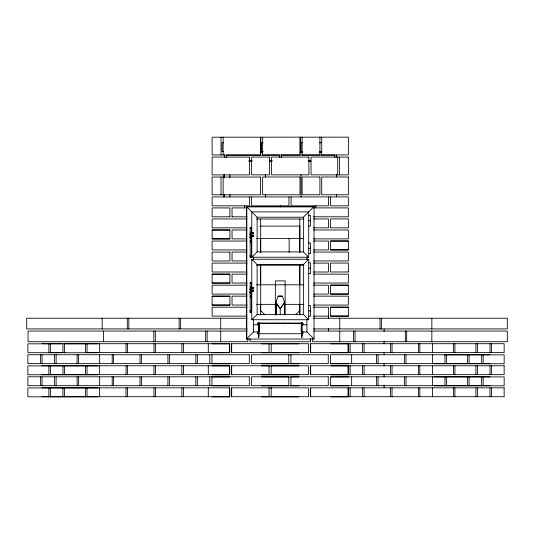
<?xml version="1.0" encoding="UTF-8"?>
<svg xmlns="http://www.w3.org/2000/svg" width="534" height="534" viewBox="0 0 534 534"><rect width="100%" height="100%" fill="white"/><g stroke="black" fill="none" stroke-linecap="round" stroke-linejoin="round"><path stroke-width="0.8" d="M220.716 341.72L220.716 331.047M220.716 328.911L220.716 318.237M251.781 319.726L251.781 259.25L308.699 259.25L308.699 319.726L251.781 319.726L257.121 314.392L257.121 264.584L251.781 259.25M260.679 310.888L260.679 265.238L260.679 284.802M260.679 218.987L260.679 252.415L260.679 238.558M275.35 314.967L275.35 280.884L285.136 280.884L285.136 314.967M289.134 252.415L289.134 238.558M299.808 314.76L299.808 265.238L299.808 284.802M299.808 218.987L299.808 252.415L299.808 225.508M310.481 341.72L310.481 338.436L310.481 341.72L250.005 341.72L250.005 338.436M351.652 385.688L351.652 376.79M351.652 363.634L351.652 354.736M376.557 385.688L376.557 376.79M376.557 363.634L376.557 354.736M275.838 302.584L278.067 296.15L282.419 296.15L284.642 302.584L280.243 308.812L275.838 302.584L276.345 302.584L276.345 314.94M280.243 314.413L280.243 308.605L284.642 302.384L284.642 314.94M251.781 257.234L251.781 211.878L308.699 211.878L308.699 257.234L251.781 257.234L257.121 251.901L257.121 217.218L246.448 206.545L246.448 339.05L314.039 339.05L314.039 206.545L246.448 206.545M257.121 217.218L303.365 217.218L314.039 206.545M308.699 319.726L303.365 314.392L303.365 264.584L308.699 259.25M246.448 339.05L253.563 331.934L253.563 319.285M295.749 314.653L299.808 310.588M223.739 142.698L222.077 142.698L222.077 151.596L223.739 151.596M263.229 142.698L261.567 142.698L261.567 151.596L263.229 151.596M302.711 142.698L301.056 142.698L301.056 151.596L302.711 151.596M319.312 142.698L321.802 142.698M319.312 151.596L321.802 151.596M260.265 152.484L262.755 152.484M300.101 152.484L302.598 152.484M319.198 152.484L321.688 152.484M348.368 157.109L311.035 157.063L311.035 174.852L348.368 174.892L348.368 157.063M248.857 160.487L252.195 160.487M269.39 160.487L272.207 160.487M308.165 160.487L310.895 160.487M248.931 161.375L251.961 161.375M269.39 161.375L272.1 161.375M308.405 161.375L310.982 161.375M313.685 206.898L246.801 206.898L246.801 338.696M247.035 207.953L232.043 207.906L232.043 216.844M313.445 207.906L348.368 207.906L348.368 216.804L313.445 216.804M308.672 215.436L310.448 215.436L310.448 226.109L308.672 226.109M229.907 216.804L212.118 216.844L212.118 207.906L229.907 207.953L229.907 216.844M232.043 216.804L247.035 216.844M247.042 218.96L212.118 218.96L212.118 227.851L247.042 227.851M313.445 218.96L328.443 218.96L328.443 227.851L313.445 227.851M256.574 218.987L303.913 218.987M308.672 220.776L310.448 220.776M259.945 226.102L299.707 226.102M330.579 227.804L348.368 227.851L348.368 218.913L330.579 218.913L330.579 227.851M250.186 227.938L251.607 227.905M250.186 228.018L251.607 228.018M250.186 228.105L251.607 228.105M247.035 229.987L232.043 229.987L232.043 238.878L247.035 238.878M313.445 229.987L348.368 229.987L348.368 238.878L313.445 238.878M212.118 230.027L229.907 230.027M250.186 232.297L251.607 232.27M250.186 232.343L251.607 232.377M251.781 232.777L253.209 232.884M251.781 232.917L253.209 232.957M251.781 232.998L253.209 233.091M250.186 233.959L251.607 233.912M250.186 234.005L251.607 234.052M250.186 234.186L251.607 234.139M251.607 234.339L250.186 234.426L251.607 234.539M250.186 234.573L251.607 234.633M250.186 234.74L251.607 234.673M250.186 234.806L251.607 234.847M250.186 234.933L251.607 234.933M251.781 236.075L253.209 236.028M251.781 236.202L253.209 236.115M251.781 236.335L253.209 236.235M251.607 236.388L250.186 236.428L251.607 236.482M251.781 236.335L253.209 236.335L253.209 232.777M250.186 236.642L251.607 236.615M250.186 236.682L251.607 236.682M250.186 237.043L251.607 237.083M250.186 237.203L251.607 237.163M250.186 237.316L251.607 237.236M250.186 237.356L251.607 237.43L250.186 237.496M250.186 237.563L251.607 237.643M250.186 237.683L251.607 237.73M250.186 237.824L251.607 237.824M250.186 237.91L251.607 237.91M256.574 238.558L303.913 238.558M212.118 238.878L229.907 238.878L229.907 229.987L212.118 229.987L212.118 238.918L229.907 238.918M250.186 240.52L251.607 240.534M250.186 240.66L251.607 240.594M247.042 241.034L212.118 241.034L212.118 249.925L247.042 249.925M313.445 241.034L328.443 241.034L328.443 249.925L313.445 249.925M330.579 241.034L348.368 241.034M250.186 242.076L251.607 242.109M250.186 242.189L251.607 242.209M308.672 243.01L310.448 243.01L310.448 253.677L308.672 253.677M308.672 248.343L310.448 248.343M330.579 249.885L348.368 249.885L348.368 240.988L330.579 240.988L330.579 249.925L348.368 249.925M257.121 251.901L303.365 251.901L308.699 257.234M247.035 252.061L232.043 252.061L232.043 260.952L247.035 260.952M313.445 252.061L348.368 252.061L348.368 260.952L313.445 260.952M250.186 255.753L251.607 255.793M250.186 255.839L251.607 255.886L250.186 256.02M250.186 256.066L251.607 256.14L250.186 256.166M250.186 257.528L251.607 257.562M308.692 262.808L310.468 262.808L310.468 273.481L308.692 273.481M247.042 263.108L212.118 263.108L212.118 272L247.042 272M313.445 263.108L328.443 263.108L328.443 272L313.445 272M257.121 264.584L303.365 264.584M256.574 265.238L303.913 265.238M308.692 268.141L310.468 268.141M348.368 271.96L330.579 272L330.579 263.068L348.368 263.068L348.368 272M212.118 274.136L229.907 274.136L229.907 283.073L212.118 283.073L212.118 274.136L229.907 274.176M247.035 274.136L232.043 274.136L232.043 283.027L247.035 283.027M313.445 274.136L348.368 274.136L348.368 283.027L313.445 283.027M250.186 282.753L251.607 282.813M250.186 282.94L251.607 282.893M212.118 283.027L229.907 283.027M250.186 282.987L251.607 282.987M256.574 284.802L303.913 284.802M247.042 285.183L212.118 285.183L212.118 294.074L247.042 294.074M313.445 285.183L328.443 285.183L328.443 294.074L313.445 294.074M330.579 285.183L348.368 285.183M250.186 287.145L251.607 287.159M250.186 287.285L251.607 287.252M251.781 287.759L253.209 287.833M251.781 287.879L253.209 287.919L251.781 287.966M250.186 288.707L251.607 288.707M250.186 288.747L251.607 288.794M250.186 288.927L251.607 288.881M250.186 289.061L251.607 289.061M250.186 289.214L251.607 289.261M250.186 289.348L251.607 289.388M251.607 289.448L250.186 289.495L251.607 289.588M250.186 289.682L251.607 289.682M250.186 289.762L251.607 289.808M251.781 290.903L253.209 290.903M251.781 291.037L253.209 290.997M251.781 291.217L253.209 291.19L253.209 287.659L251.781 287.659L251.781 291.217L253.209 291.077M250.186 291.264L251.607 291.264L250.186 291.35M250.186 291.43L251.607 291.471M250.186 291.524L251.607 291.524M250.186 291.918L251.607 291.918M250.186 292.038L251.607 292.018M250.186 292.105L251.607 292.145M250.186 292.272L251.607 292.231M250.186 292.338L251.607 292.372M250.186 292.438L251.607 292.438M250.186 292.565L251.607 292.519M250.186 292.652L251.607 292.699M250.186 292.745L251.607 292.792M250.186 292.952L251.607 292.952M250.186 293.006L251.607 293.039M330.579 294.034L348.368 294.034M250.186 295.409L251.607 295.402M250.186 295.469L251.607 295.422M250.186 295.536L251.607 295.536M212.118 296.163L229.907 296.163L229.907 305.101L212.118 305.101L212.118 296.163L229.907 296.21M247.035 296.163L232.043 296.163L232.043 305.054L247.035 305.054M313.445 296.163L348.368 296.163L348.368 305.054L313.445 305.054M250.186 296.951L251.607 296.951M250.186 297.044L251.607 297.017M250.186 297.091L251.607 297.091M284.141 302.584L284.642 302.584M256.574 304.367L275.35 304.367M284.181 304.367L303.913 304.367M212.118 305.054L229.907 305.054M308.699 305.495L310.481 305.495L310.481 316.168L308.699 316.168M247.042 307.21L212.118 307.21L212.118 316.108L247.042 316.108M313.445 307.21L328.443 307.21L328.443 318.584M330.579 307.21L348.368 307.21M250.186 310.628L251.607 310.628L250.186 310.715M250.186 310.761L251.607 310.855M308.699 310.835L310.481 310.835M250.186 310.942L251.607 310.942M250.186 311.015L251.607 311.048M250.186 312.403L251.607 312.403M250.186 312.497L251.607 312.537L251.607 282.686L250.186 282.68L250.186 312.53L251.607 312.544M257.121 314.392L303.365 314.392M330.579 316.061L348.368 316.061M313.445 316.108L328.443 316.108M247.088 318.237L26.7 318.237L26.7 328.911L247.088 328.911M313.398 318.237L507.3 318.237L507.3 328.911L313.398 328.911M258.363 324.285L258.897 324.285M301.59 324.285L302.117 324.285M258.363 324.645L258.897 324.645M301.59 324.645L302.117 324.645M253.563 324.819L259.257 324.819L259.257 331.934L253.563 331.934M301.089 324.819L306.923 324.819M258.363 325.353L258.897 325.353M301.59 325.353L302.117 325.353M258.363 329.838L258.897 329.838M301.59 329.838L302.117 329.838M247.088 331.047L28.048 331.047L28.048 341.72L247.869 341.72L247.869 338.436M313.398 331.047L507.3 331.047L507.3 341.72L312.617 341.72L312.617 338.436M301.089 331.934L306.923 331.934L314.039 339.05M258.363 332.115L258.897 332.115M301.59 332.115L302.117 332.115M258.363 334.251L258.897 334.251M301.59 334.251L302.117 334.251M258.363 335.672L258.897 335.672M301.59 335.672L302.117 335.672M41.959 343.722L229.727 343.709L229.78 352.747L211.991 352.747M270.992 343.709L308.525 343.709L308.525 352.6L271.172 352.6L271.172 343.709M61.457 343.823L27.875 343.823L27.875 352.714L61.457 352.714M97.982 343.836L64.407 343.836L64.407 352.734L97.982 352.734M211.991 343.849L229.78 343.849M261.567 343.849L298.92 343.849M330.88 343.849L348.669 343.849L348.669 352.747L330.88 352.747M65.268 352.614L50.363 352.694L50.363 343.803M348.475 352.6L504.156 352.6L504.156 343.709L310.481 343.709L310.481 352.6L348.008 352.6L348.008 343.709M261.567 352.747L298.92 352.747M490.072 354.75L330.399 354.736L330.399 363.634L490.072 363.641M288.961 354.883L291.451 354.883M444.261 354.863L504.156 354.85L504.156 363.741L434.049 363.761M229.78 363.774L211.991 363.774L211.945 354.736M261.567 363.774L298.92 363.774M330.88 363.774L348.669 363.774M41.959 365.777L229.727 365.763L229.78 374.801L211.991 374.801M270.992 365.763L308.525 365.763L308.525 374.661L270.992 374.661M97.982 365.89L27.875 365.877L27.875 374.768L97.982 374.788M211.991 365.91L229.78 365.91M261.567 365.91L298.92 365.91M330.88 365.91L348.669 365.91L348.669 374.801L330.88 374.801M41.959 374.668L229.727 374.661M261.567 374.801L298.92 374.801M490.072 376.804L330.399 376.79L330.399 385.688L490.072 385.695M211.991 376.937L229.78 376.937M261.567 376.937L298.92 376.937M330.88 376.937L348.669 376.937M434.049 376.924L504.156 376.904L504.156 385.795L434.049 385.815M229.78 385.828L211.991 385.828L211.945 376.79M261.567 385.828L298.92 385.828M330.88 385.828L348.669 385.828M41.959 387.831L229.727 387.824L229.78 396.855L211.991 396.855M270.992 387.824L308.525 387.824L308.525 396.715L270.992 396.715M97.982 387.951L27.875 387.931L27.875 396.822L97.982 396.842M269.036 387.964L271.526 387.964M41.959 396.722L229.727 396.715M261.567 396.855L298.92 396.855M330.88 396.855L348.669 396.855L348.669 387.964M260.679 310.588L264.737 314.653M280.243 308.605L275.838 302.384L275.838 314.94M491.58 343.709L491.58 352.6M491.58 365.763L491.58 374.661M491.58 387.824L491.58 396.715M490.005 343.709L490.005 352.6M490.005 365.763L490.005 374.661M490.005 387.824L490.005 396.715M483.15 354.85L483.15 363.741M483.15 376.904L483.15 385.795M481.668 354.83L481.668 363.721M481.668 376.884L481.668 385.775M477.429 343.709L477.429 352.6M477.429 365.763L477.429 374.661M477.429 387.824L477.429 396.715M475.921 343.709L475.921 352.6M475.921 365.763L475.921 374.661M475.921 387.824L475.921 396.715M469.092 354.83L469.092 363.721M469.092 376.884L469.092 385.775M467.624 354.863L467.624 363.761M467.624 376.924L467.624 385.815M454.915 343.709L454.915 352.6M454.915 365.763L454.915 374.661M454.915 387.824L454.915 396.715M453.406 343.709L453.406 352.6M453.406 365.763L453.406 374.661M453.406 387.824L453.406 396.715M446.624 354.863L446.624 363.761M446.624 376.924L446.624 385.815M444.976 354.736L444.976 363.634M444.976 376.79L444.976 385.688M432.4 343.709L432.4 352.6M432.4 354.736L432.4 363.634M432.4 365.763L432.4 374.661M432.4 376.79L432.4 385.688M432.4 387.824L432.4 396.715M431.839 318.237L431.839 328.911M431.839 331.047L431.839 341.72M419.824 343.709L419.824 352.6M419.824 365.763L419.824 374.661M419.824 387.824L419.824 396.715M418.442 343.709L418.442 352.6M418.442 365.763L418.442 374.661M418.442 387.824L418.442 396.715M406.681 331.047L406.681 341.72M405.987 354.736L405.987 363.634M405.987 376.79L405.987 385.688M405.339 331.047L405.339 341.72M404.478 354.736L404.478 363.634M404.478 376.79L404.478 385.688M392.029 343.709L392.029 352.6M392.029 365.763L392.029 374.661M392.029 387.824L392.029 396.715M390.521 343.709L390.521 352.6M390.521 365.763L390.521 374.661M390.521 387.824L390.521 396.715M384.093 328.977L384.093 331.454M384.093 341.366L384.093 343.849M384.093 352.106L384.093 354.583M384.093 363.674L384.093 366.15M384.093 374.414L384.093 376.891M384.093 385.147L384.093 387.631M381.53 318.237L381.53 328.911M380.021 318.237L380.021 328.911M378.065 354.736L378.065 363.634M378.065 376.79L378.065 385.688M364.108 343.709L364.108 352.6M364.108 365.763L364.108 374.661M364.108 387.824L364.108 396.715M362.599 343.709L362.599 352.6M362.599 365.763L362.599 374.661M362.599 387.824L362.599 396.715M355.03 331.047L355.03 341.72M353.521 331.047L353.521 341.72M350.144 343.709L350.144 352.6M350.144 365.763L350.144 374.661M350.144 387.824L350.144 396.715M348.008 365.763L348.008 374.661M348.008 387.824L348.008 396.715M339.771 318.237L339.771 328.911M339.771 331.047L339.771 341.72M339.47 157.109L339.47 174.892M337.695 157.063L337.695 174.852M336.627 154.887L336.627 157.283M336.627 174.611L336.627 177.094M336.627 194.469L336.627 196.953M334.851 157.437L334.851 155.154L281.485 155.154L281.485 157.437M330.579 196.906L330.579 205.844L348.368 205.844L348.368 196.906L212.118 196.953L212.118 205.844L249.471 205.844L249.471 196.953M328.443 196.953L328.443 205.844L291.09 205.844L291.09 196.953M328.443 328.497L328.443 330.98M321.708 137.145L321.708 154.927L348.368 154.927L348.368 137.145L300.322 137.185L300.322 153.358M319.906 137.145L319.906 154.927L302.117 154.927L302.117 137.145M315.814 205.41L315.814 207.833M310.661 343.709L310.661 352.6M310.661 365.763L310.661 374.661M310.661 387.824L310.661 396.715M306.923 256.974L306.923 259.471M306.923 319.285L306.923 331.934M303.365 217.218L303.365 251.901M303.012 324.819L303.012 323.043L257.475 323.043L257.475 324.819M303.012 331.934L303.012 333.717L257.475 333.717L257.475 331.934M301.229 323.043L301.229 323.577L259.257 323.577L259.257 323.043M301.229 324.819L301.229 331.934M301.056 174.611L301.056 196.953M299.808 304.367L299.808 314.967M288.961 196.953L288.961 205.844L251.607 205.844L251.607 196.953M288.6 323.043L288.6 323.577M284.689 323.043L284.689 323.577M282.419 296.15L278.067 296.15M280.243 205.41L280.243 207.025M279.709 157.437L279.709 155.154L226.349 155.154L226.349 157.437M275.798 323.043L275.798 323.577M271.886 323.043L271.886 323.577M271.172 365.763L271.172 374.661M271.172 387.824L271.172 396.715M265.478 174.611L265.478 177.094M265.478 194.469L265.478 196.953M262.635 137.145L262.635 154.927L299.988 154.927L299.988 137.145L260.832 137.185L260.832 153.358M260.679 304.367L260.679 314.967M253.563 256.974L253.563 259.471M244.672 205.41L244.672 207.833M231.683 343.709L231.683 352.6M231.683 365.763L231.683 374.661M231.683 387.824L231.683 396.715M229.907 174.611L229.907 177.922M229.907 194.469L229.907 196.953M229.553 343.709L229.553 352.6L87.055 352.6L87.055 343.709M229.553 365.763L229.553 374.661M229.553 387.824L229.553 396.715M224.567 154.887L224.567 157.283M224.567 174.611L224.567 177.922M224.567 194.469L224.567 196.953M223.859 174.611L223.859 177.922M223.859 194.469L223.859 196.953M223.145 137.185L223.145 154.973M223.145 177.028L223.145 194.817M221.016 137.185L221.016 154.973M221.016 177.028L221.016 194.817M209.809 354.736L209.809 363.634M209.809 376.79L209.809 385.688M208.3 343.709L208.3 352.6M208.3 365.763L208.3 374.661M208.3 387.824L208.3 396.715M207.145 331.047L207.145 341.72M205.637 331.047L205.637 341.72M197.353 354.736L197.353 363.634M197.353 376.79L197.353 385.688M195.844 354.736L195.844 363.634M195.844 376.79L195.844 385.688M183.396 343.709L183.396 352.6M183.396 365.763L183.396 374.661M183.396 387.824L183.396 396.715M181.887 343.709L181.887 352.6M181.887 365.763L181.887 374.661M181.887 387.824L181.887 396.715M180.646 318.237L180.646 328.911M179.137 318.237L179.137 328.911M169.432 354.736L169.432 363.634M169.432 376.79L169.432 385.688M167.923 354.736L167.923 363.634M167.923 376.79L167.923 385.688M155.474 343.709L155.474 352.6M155.474 365.763L155.474 374.661M155.474 387.824L155.474 396.715M155.327 331.047L155.327 341.72M153.966 343.709L153.966 352.6M153.966 365.763L153.966 374.661M153.966 387.824L153.966 396.715M153.819 331.047L153.819 341.72M141.51 354.736L141.51 363.634M141.51 376.79L141.51 385.688M140.001 354.736L140.001 363.634M140.001 376.79L140.001 385.688M128.827 318.237L128.827 328.911M127.553 343.709L127.553 352.6M127.553 365.763L127.553 374.661M127.553 387.824L127.553 396.715M127.319 318.237L127.319 328.911M126.044 343.709L126.044 352.6M126.044 365.763L126.044 374.661M126.044 387.824L126.044 396.715M113.588 354.736L113.588 363.634M113.588 376.79L113.588 385.688M112.207 354.736L112.207 363.634M112.207 376.79L112.207 385.688M103.509 331.047L103.509 341.72M102.161 318.237L102.161 328.911M99.631 343.709L99.631 352.6M99.631 354.736L99.631 363.634M99.631 365.763L99.631 374.661M99.631 376.79L99.631 385.688M99.631 387.824L99.631 396.715M87.055 365.763L87.055 374.661M87.055 387.824L87.055 396.715M85.407 343.836L85.407 352.734M85.407 365.89L85.407 374.788M85.407 387.951L85.407 396.842M78.625 354.736L78.625 363.634M78.625 376.79L78.625 385.688M77.116 354.736L77.116 363.634M77.116 376.79L77.116 385.688M64.407 365.89L64.407 374.788M64.407 387.951L64.407 396.842M62.939 343.803L62.939 352.694M62.939 365.857L62.939 374.748M62.939 387.911L62.939 396.809M56.11 354.736L56.11 363.634M56.11 376.79L56.11 385.688M54.601 354.736L54.601 363.634M54.601 376.79L54.601 385.688M50.363 365.857L50.363 374.748M50.363 387.911L50.363 396.809M48.881 343.823L48.881 352.714M48.881 365.877L48.881 374.768M48.881 387.931L48.881 396.822M42.026 354.736L42.026 363.634M42.026 376.79L42.026 385.688M40.45 354.736L40.45 363.634M40.45 376.79L40.45 385.688M260.499 137.185L212.118 137.185L212.118 154.973L260.499 154.973L260.499 137.185M249.471 157.109L212.118 157.063L212.118 174.892L249.471 174.892L249.471 157.109M269.416 157.063L251.627 157.063L251.627 174.852L269.416 174.852L269.416 157.063M308.906 157.063L271.552 157.063L271.552 174.852L308.906 174.852L308.906 157.063M260.499 177.028L212.118 177.028L212.118 194.817L260.499 194.817L260.499 177.028M299.988 176.988L262.635 176.988L262.635 194.77L299.988 194.77L299.988 176.988M319.906 176.988L302.117 176.988L302.117 194.77L319.906 194.77L319.906 176.988M348.368 176.988L321.708 176.988L321.708 194.77L348.368 194.77L348.368 176.988M251.607 227.804L250.186 227.804L250.186 257.655L251.607 257.635L251.607 227.811M251.607 233.765L250.186 233.765L251.607 233.799M251.607 238.111L250.186 238.104L251.607 238.157M229.907 252.101L212.118 252.101L212.118 260.999L229.907 260.999L229.907 252.061M348.368 285.143L330.579 285.143L330.579 294.074L348.368 294.074L348.368 285.143M348.368 307.17L330.579 307.17L330.579 316.108L348.368 316.108L348.368 307.17M258.897 322.863L258.363 322.863L258.363 337.448L258.897 337.448L258.897 322.863M302.117 322.863L301.59 322.863L301.59 337.448L302.117 337.448L302.117 322.863M269.036 343.709L231.509 343.709L231.509 352.6L269.036 352.6L269.036 343.709M249.291 354.736L27.875 354.736L27.875 363.634L249.291 363.634L249.291 354.736M288.781 354.736L251.427 354.736L251.427 363.634L288.781 363.634L288.781 354.736M328.27 354.736L290.917 354.736L290.917 363.634L328.27 363.634L328.27 354.736M269.036 365.763L231.509 365.763L231.509 374.661L269.036 374.661L269.036 365.763M504.156 365.763L310.481 365.763L310.481 374.661L504.156 374.661L504.156 365.763M249.291 376.79L27.875 376.79L27.875 385.688L249.291 385.688L249.291 376.79M288.781 376.79L251.427 376.79L251.427 385.688L288.781 385.688L288.781 376.79M328.27 376.79L290.917 376.79L290.917 385.688L328.27 385.688L328.27 376.79M269.036 387.824L231.509 387.824L231.509 396.715L269.036 396.715L269.036 387.824M504.156 387.824L310.481 387.824L310.481 396.715L504.156 396.715L504.156 387.824"/></g></svg>
